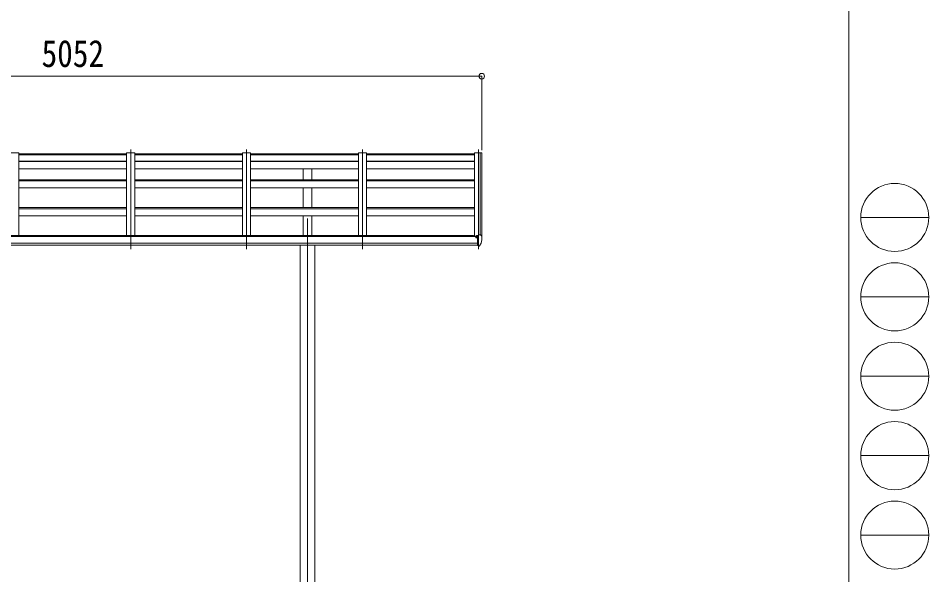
# Model space of a CAD drawing. Units: millimetres at full size; details may follow other scales. Extents: x -9783 to 9892, y -6828 to 6752.
# Drawn here: x 4267 to 9892, y -3468 to -34 of the extents above; entities that cross this region are included whole.
import ezdxf
from ezdxf.enums import TextEntityAlignment as Align

# ---------------------------------------------------------------- set-up
doc = ezdxf.new("R2010")
doc.units = ezdxf.units.MM
doc.header["$LTSCALE"] = 35
doc.header["$PDMODE"] = 32
doc.header["$PDSIZE"] = 35
for name, color, linetype, lineweight in [('0-1_本体', 4, 'Continuous', 9), ('0-2_部品', 7, 'Continuous', 9), ('0-8_PARTS2', 2, 'Continuous', 9), ('0-A_寸法', 6, 'Continuous', 9), ('F-0_240', 7, 'Continuous', 9)]:
    doc.layers.add(name, color=color, linetype=linetype, lineweight=lineweight)
doc.styles.add('ＭＳ ゴシック', font='')
doc.styles.get('ＭＳ ゴシック').set_extended_font_data('MS Gothic')

msp = doc.modelspace()

# ---------------------------------------------------------------- linework, layer by layer
at = {"layer": '0-1_本体'}
for p, q in [((4271.08, -864.39), (4221.08, -864.39)), ((4271.08, -864.39), (4271.08, -1371.01)), ((4937.08, -870.48), (4271.08, -870.48)), ((4271.08, -877.39), (4937.08, -877.39)), ((4937.08, -864.39), (4937.08, -1371.01)), ((4987.08, -864.39), (4937.08, -864.39)), ((4987.08, -864.39), (4987.08, -1371.01)), ((5653.08, -870.48), (4987.08, -870.48)), ((4987.08, -877.39), (5653.08, -877.39)), ((5653.08, -864.39), (5653.08, -1371.01)), ((5703.08, -864.39), (5653.08, -864.39)), ((5703.08, -864.39), (5703.08, -1371.01)), ((6369.08, -870.48), (5703.08, -870.48)), ((5703.08, -877.39), (6369.08, -877.39)), ((6369.08, -864.39), (6369.08, -1371.01)), ((6419.08, -864.39), (6369.08, -864.39)), ((6419.08, -864.39), (6419.08, -1371.01)), ((7085.08, -870.48), (6419.08, -870.48)), ((6419.08, -877.39), (7085.08, -877.39)), ((7085.08, -864.39), (7085.08, -1381.42)), ((7121, -864.59), (7120.38, -866.22)), ((7121.08, -864.48), (7121.08, -1371.24)), ((7129.14, -864.81), (7121.3, -864.4)), ((7130.08, -865.7), (7130.09, -1377.78)), ((4271.08, -915.18), (4937.08, -915.18)), ((4271.08, -918.3), (4937.08, -918.3)), ((4987.08, -915.18), (5653.08, -915.18)), ((4987.08, -918.3), (5653.08, -918.3)), ((5703.08, -915.18), (6369.08, -915.18)), ((5703.08, -918.3), (6369.08, -918.3)), ((6419.08, -915.18), (7085.08, -915.18)), ((6419.08, -918.3), (7085.08, -918.3)), ((4271.08, -962.95), (4937.08, -962.95)), ((4987.08, -962.95), (5653.08, -962.95)), ((5703.08, -962.95), (6369.08, -962.95)), ((6026.58, -1029.85), (6026.58, -962.95)), ((6081.58, -1029.85), (6081.58, -962.95)), ((6419.08, -962.95), (7085.08, -962.95)), ((4271.08, -1031.2), (4937.08, -1031.2)), ((4271.08, -1037.39), (4937.08, -1037.39)), ((4987.08, -1031.2), (5653.08, -1031.2)), ((4987.08, -1037.39), (5653.08, -1037.39)), ((5703.08, -1031.2), (6369.08, -1031.2)), ((5703.08, -1037.39), (6369.08, -1037.39)), ((6419.08, -1031.2), (7085.08, -1031.2)), ((6419.08, -1037.39), (7085.08, -1037.39)), ((4271.08, -1081.2), (4937.08, -1081.2)), ((4987.08, -1081.2), (5653.08, -1081.2)), ((5703.08, -1081.2), (6369.08, -1081.2)), ((6026.58, -1202.75), (6026.58, -1081.2)), ((6081.58, -1202.75), (6081.58, -1081.2)), ((6419.08, -1081.2), (7085.08, -1081.2)), ((4271.08, -1202.75), (4937.08, -1202.75)), ((4271.08, -1209.75), (4937.08, -1209.75)), ((4987.08, -1202.75), (5653.08, -1202.75)), ((4987.08, -1209.75), (5653.08, -1209.75)), ((5703.08, -1202.75), (6369.08, -1202.75)), ((5703.08, -1209.75), (6369.08, -1209.75)), ((6419.08, -1202.75), (7085.08, -1202.75)), ((6419.08, -1209.75), (7085.08, -1209.75)), ((4271.08, -1253.3), (4937.08, -1253.3)), ((4987.08, -1253.3), (5653.08, -1253.3)), ((5703.08, -1253.3), (6369.08, -1253.3)), ((6026.58, -1374.71), (6026.58, -1253.3)), ((6081.58, -1374.71), (6081.58, -1253.3)), ((6419.08, -1253.3), (7085.08, -1253.3)), ((7103.58, -1381.42), (2104.58, -1381.42)), ((7080.08, -1374.71), (2128.08, -1374.71)), ((7080.08, -1381.42), (7080.08, -1374.71)), ((2104.58, -1422.64), (7103.58, -1422.64)), ((7103.58, -1434.49), (2104.58, -1434.41)), ((6008.88, -1434.58), (6008.88, -4590.65)), ((6099.28, -1434.58), (6099.28, -4590.65))]:
    msp.add_line(p, q, dxfattribs=at)
msp.add_lwpolyline([(7120.38, -1371.24), (7120.38, -864.39), (7085.08, -864.39)], dxfattribs=at)
msp.add_circle((7096.11, -1386.15), 3, dxfattribs=at)
for centre, radius, start, end in [((7121.29, -864.7), 0.301, 87.13321, 158.93673), ((7129.08, -865.81), 1, 6.67014, 87)]:
    msp.add_arc(centre, radius, start, end, dxfattribs=at)
at = {"layer": '0-2_部品'}
for p, q in [((7093.38, -1377.08), (7093.38, -1381.41)), ((7093.38, -1377.08), (7093.38, -1381.41)), ((7108.38, -1375.91), (7094.38, -1375.97)), ((7108.38, -1375.91), (7094.38, -1375.97)), ((7097.88, -1375.96), (7097.88, -1374.06)), ((7097.88, -1375.96), (7097.88, -1374.06)), ((7098.38, -1386.14), (7098.08, -1386.14)), ((7098.38, -1386.14), (7098.08, -1386.14)), ((7098.91, -1386.14), (7098.38, -1386.14)), ((7098.91, -1386.14), (7098.38, -1386.14)), ((7098.71, -1373.64), (7108.38, -1372.92)), ((7098.71, -1373.64), (7108.38, -1372.92)), ((7103.38, -1380.96), (7109.88, -1380.56)), ((7103.38, -1380.96), (7109.88, -1380.56)), ((7108.38, -1372.14), (7109.88, -1372.14)), ((7108.38, -1372.14), (7108.38, -1378.31)), ((7108.38, -1372.14), (7109.88, -1372.14)), ((7108.38, -1372.14), (7108.38, -1378.31)), ((7109.88, -1439.73), (7109.88, -1371.23)), ((7109.88, -1439.73), (7109.88, -1371.23)), ((7124.97, -1371.79), (7129.04, -1377.6)), ((7124.97, -1371.79), (7129.04, -1377.6)), ((7131.88, -1380.6), (7131.88, -1381.23)), ((7131.88, -1380.6), (7131.88, -1381.23)), ((7103.38, -1436.53), (7108.88, -1436.53)), ((7103.38, -1436.53), (7108.88, -1436.53)), ((7109.38, -1437.53), (7108.88, -1436.53)), ((7109.38, -1437.53), (7108.88, -1436.53)), ((7109.88, -1437.53), (7109.38, -1437.53)), ((7109.88, -1437.53), (7109.38, -1437.53)), ((7111.38, -1439.64), (7109.88, -1439.73)), ((7111.38, -1439.64), (7109.88, -1439.73)), ((7111.38, -1439.64), (7115.09, -1439.41)), ((7111.38, -1439.64), (7115.09, -1439.41)), ((7117.51, -1437.91), (7127.25, -1422.54)), ((7117.51, -1437.91), (7127.25, -1422.54))]:
    msp.add_line(p, q, dxfattribs=at)
for points in [[(7093.38, -1384.53), (7093.38, -1386.14), (7092.91, -1386.14)], [(7093.38, -1384.53), (7093.38, -1386.14), (7092.91, -1386.14)], [(7098.08, -1384.96), (7098.08, -1386.14), (7093.38, -1386.14)], [(7098.08, -1384.96), (7098.08, -1386.14), (7093.38, -1386.14)], [(7098.71, -1373.64), (7098.54, -1373.66), (7098.38, -1373.69), (7098.24, -1373.73), (7098.12, -1373.79), (7098.02, -1373.85), (7097.94, -1373.91), (7097.9, -1373.98), (7097.88, -1374.06)], [(7098.71, -1373.64), (7098.54, -1373.66), (7098.38, -1373.69), (7098.24, -1373.73), (7098.12, -1373.79), (7098.02, -1373.85), (7097.94, -1373.91), (7097.9, -1373.98), (7097.88, -1374.06)], [(7103.38, -1436.53), (7103.38, -1378.31), (7108.38, -1378.31)], [(7103.38, -1436.53), (7103.38, -1378.31), (7108.38, -1378.31)], [(7109.88, -1371.23), (7121.88, -1371.23), (7124.21, -1371.37)], [(7109.88, -1371.23), (7121.88, -1371.23), (7124.21, -1371.37)], [(7109.88, -1425.84), (7106.72, -1425.43), (7103.38, -1425)], [(7109.88, -1425.84), (7106.72, -1425.43), (7103.38, -1425)]]:
    msp.add_lwpolyline(points, dxfattribs=at)
for centre, radius, start, end in [((7095.88, -1386.14), 2.5, 28.35764, 180), ((7095.88, -1386.14), 2.5, 28.35764, 180), ((7095.88, -1386.14), 2.5, 0, 28.35764), ((7095.88, -1386.14), 2.5, 0, 28.35764), ((7124.15, -1372.37), 1, 35, 86.5), ((7124.15, -1372.37), 1, 35, 86.5), ((6939.39, -1381.22), 192.49, 347.8767, 359.9992), ((6939.39, -1381.22), 192.49, 347.8767, 359.9992), ((7128.88, -1380.6), 3, 0, 87), ((7128.88, -1380.6), 3, 0, 87), ((7114.91, -1436.41), 3, 273.5, 330), ((7114.91, -1436.41), 3, 273.5, 330), ((7124.65, -1421.04), 3, 330, 348.16652), ((7124.65, -1421.04), 3, 330, 348.16652)]:
    msp.add_arc(centre, radius, start, end, dxfattribs=at)
msp.add_ellipse((7094.38, -1377.07), major_axis=(0.02, 1.1), ratio=0.906239, start_param=0.0206394, end_param=1.5914357, dxfattribs=at)
msp.add_ellipse((7094.38, -1377.07), major_axis=(0.02, 1.1), ratio=0.906239, start_param=0.0206394, end_param=1.5914357, dxfattribs=at)
at = {"layer": '0-8_PARTS2'}
for p, q in [((4962.08, -843.65), (4962.08, -1457.84)), ((5678.08, -843.65), (5678.08, -1457.84)), ((6394.08, -843.65), (6394.08, -1457.84)), ((7110.08, -843.65), (7110.08, -1457.84)), ((6054.08, -1269.03), (6054.08, -4644.26))]:
    msp.add_line(p, q, dxfattribs=at)
at = {"layer": '0-A_寸法'}
for p, q in [((2078.09, -391.62), (7130.08, -391.62)), ((7130.08, -391.62), (7130.08, -847.19))]:
    msp.add_line(p, q, dxfattribs=at)
msp.add_point((7130.08, -391.62), dxfattribs=at)
at = {"layer": 'F-0_240', "color": 5}
msp.add_line((9396.97, 6751.9), (9396.97, -6828.1), dxfattribs=at)
at = {"layer": 'F-0_240', "color": 4}
for p, q in [((9471.77, -1263.1), (9891.77, -1263.1)), ((9471.77, -1753.1), (9891.77, -1753.1)), ((9471.77, -2243.1), (9891.77, -2243.1)), ((9471.77, -2733.1), (9891.77, -2733.1)), ((9471.77, -3223.1), (9891.77, -3223.1))]:
    msp.add_line(p, q, dxfattribs=at)
for centre in [(9681.77, -1263.1), (9681.77, -1753.1), (9681.77, -2243.1), (9681.77, -2733.1), (9681.77, -3223.1)]:
    msp.add_circle(centre, 210, dxfattribs=at)

# ---------------------------------------------------------------- texts
at = {"layer": '0-A_寸法', "color": 7, "style": 'ＭＳ ゴシック', "width": 0.85}
msp.add_text('5052', height=166.8, dxfattribs=at).set_placement((4411.58, -384.62), align=Align.BOTTOM_LEFT)

doc.saveas('drawing.dxf')
